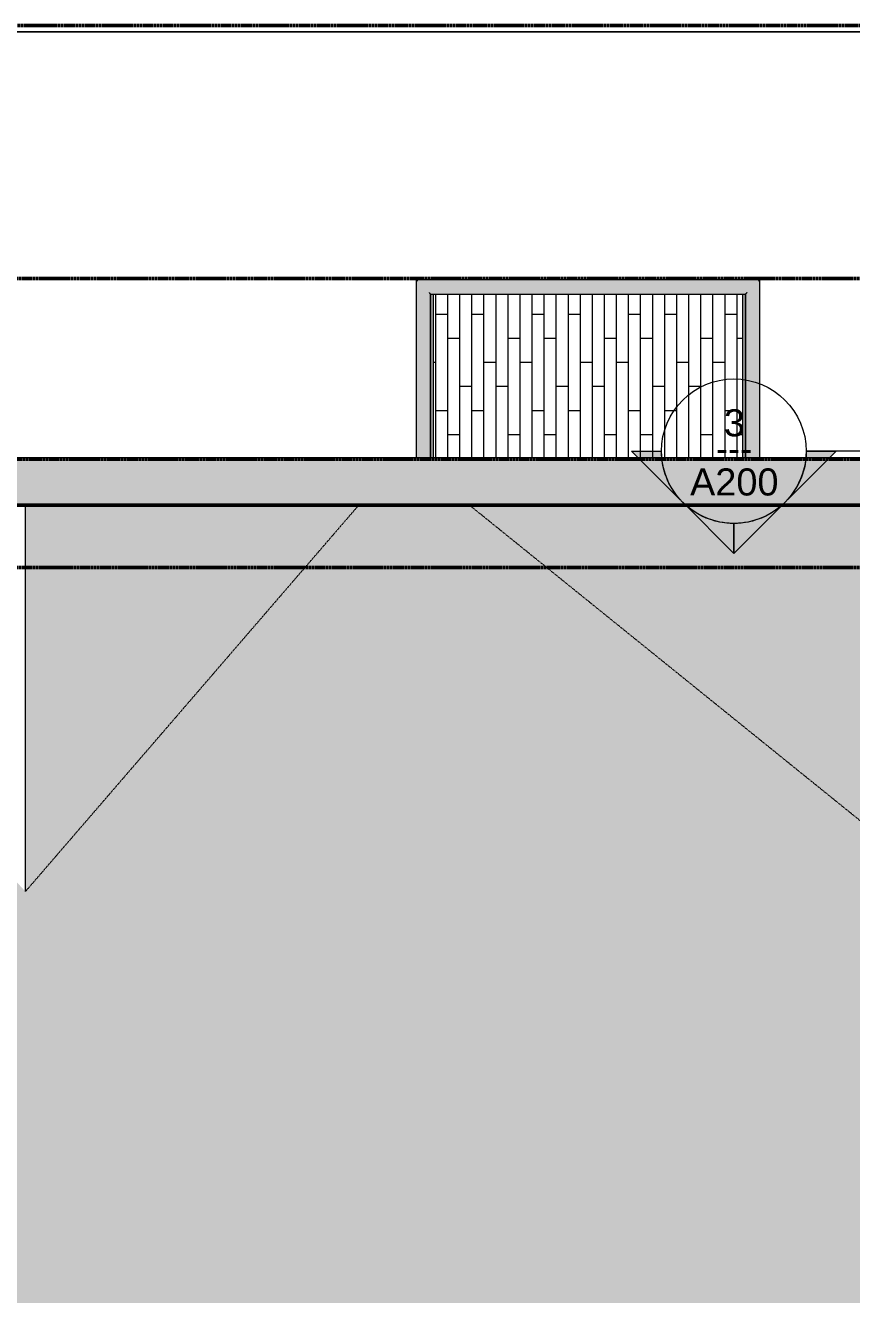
# Model space of a CAD drawing. Header units: inches. Extents: x -4250 to -935, y 9756 to 12395.
# Drawn here: x -3420.4 to -3146.2, y 11847.2 to 12268.7 of the extents above; entities that cross this region are included whole.
import ezdxf

# ---------------------------------------------------------------- set-up
doc = ezdxf.new("R2010")
doc.units = ezdxf.units.IN
doc.header["$MEASUREMENT"] = 0
doc.linetypes.add('Dash 1_16_', pattern=[0.125, 0.0625, -0.0625])
doc.linetypes.add('Double Dash 3_8_', pattern=[1, 0.375, -0.125, 0.125, -0.125, 0.125, -0.125])
for name, color, linetype, lineweight in [('0-1', 7, 'Continuous', 5), ('A-FLOR-HRAL', 11, 'Continuous', 9), ('A-FLOR-PATT-1', 8, 'Continuous', 9), ('A-ROOF', 132, 'Continuous', 13), ('A-ROOF-1', 8, 'Continuous', 5), ('A-ROOF-2', 132, 'Continuous', 5), ('A-ROOF-3', 7, 'Dash 1_16_', 9), ('A-WALL-2', 113, 'Continuous', 9), ('C-PROP-LINE', 91, 'Double Dash 3_8_', 50), ('C-TOPO', 7, 'Continuous', 9), ('G-ANNO-SYMB-2', 111, 'Continuous', 9)]:
    doc.layers.add(name, color=color, linetype=linetype, lineweight=lineweight)
doc.styles.add('Arial', font='arial.ttf', dxfattribs={"height": 9})
doc.styles.add('Century Gothic_1', font='ufonts.com_century-gothic.ttf', dxfattribs={"height": 9})

# ---------------------------------------------------------------- blocks, each defined once
blk = doc.blocks.new('CTR  - Topography_rvt-1-FLOOR PLAN - ROOF')
at = {"layer": 'C-TOPO'}
for p, q in [((-3397.05, 12266.59), (-3449.55, 12266.59)), ((-3449.55, 12266.59), (-3397.05, 12266.59)), ((-3339.31, 12266.59), (-3397.05, 12266.59)), ((-3397.05, 12266.59), (-3339.31, 12266.59)), ((-3264.04, 12266.59), (-3339.31, 12266.59)), ((-3339.31, 12266.59), (-3264.04, 12266.59)), ((-3212.9, 12266.59), (-3264.04, 12266.59)), ((-3264.04, 12266.59), (-3212.9, 12266.59)), ((-3193.88, 12266.59), (-3212.9, 12266.59)), ((-3212.9, 12266.59), (-3193.88, 12266.59)), ((-3128.02, 12266.59), (-3193.88, 12266.59)), ((-3193.88, 12266.59), (-3128.02, 12266.59))]:
    blk.add_line(p, q, dxfattribs=at)
blk = doc.blocks.new('Basic Wall _ EXT - FIBER CEMENT - SMALL - ___-2145929-FLOOR PLAN - ROOF')
at = {"layer": 'A-WALL-2'}
for points in [[(-3851.85, 12109.71), (-2076.8, 12109.72), (-2061.36, 12125.15), (-3867.29, 12125.15), (-3851.85, 12109.72)], [(-3851.63, 12109.49), (-2076.99, 12109.52), (-2076.86, 12109.71), (-3851.85, 12109.71), (-3851.63, 12109.5)], [(-3851.11, 12108.98), (-2077.49, 12109.02), (-2077.06, 12109.45), (-3851.59, 12109.45), (-3851.16, 12109.02)]]:
    blk.add_hatch(color=256, dxfattribs=at).paths.add_polyline_path(points, flags=0)
for p, q in [((-2061.36, 12125.15), (-3867.29, 12125.15)), ((-2076.8, 12109.71), (-3851.85, 12109.71)), ((-3851.63, 12109.49), (-2077.02, 12109.49)), ((-2077.53, 12108.98), (-3851.11, 12108.98))]:
    blk.add_line(p, q, dxfattribs=at)
blk = doc.blocks.new('Railing - Railing-2567699-FLOOR PLAN - ROOF')
at = {"layer": 'A-FLOR-HRAL'}
for points in [[(-3290.72, 12125.15), (-3290.25, 12125.15), (-3290.25, 12183.73), (-3290.72, 12184.19), (-3290.72, 12126.31)], [(-3177.15, 12183.73), (-3176.69, 12184.2), (-3290.71, 12184.19), (-3290.25, 12183.73), (-3180.93, 12183.73)], [(-3176.68, 12125.15), (-3176.67, 12125.15), (-3176.69, 12184.19), (-3177.15, 12183.73), (-3177.15, 12125.15), (-3176.69, 12125.15)], [(-3234.04, 12179.95), (-3180.93, 12179.95), (-3177.15, 12183.73), (-3290.25, 12183.73), (-3286.47, 12179.95), (-3267.56, 12179.95)], [(-3286.47, 12125.15), (-3286.47, 12179.95), (-3290.25, 12183.73), (-3290.25, 12125.15)], [(-3234.04, 12179.48), (-3181.38, 12179.49), (-3180.93, 12179.95), (-3286.47, 12179.95), (-3285.94, 12179.48), (-3267.56, 12179.48)], [(-3286, 12125.15), (-3286.02, 12179.49), (-3286.47, 12179.95), (-3286.46, 12125.15), (-3286.01, 12125.15)], [(-3181.4, 12125.15), (-3180.93, 12125.15), (-3180.93, 12179.95), (-3181.4, 12179.48), (-3181.4, 12132.2)], [(-3177.15, 12125.15), (-3177.15, 12183.73), (-3180.93, 12179.95), (-3180.93, 12125.15)]]:
    blk.add_hatch(color=256, dxfattribs=at).paths.add_polyline_path(points, flags=0)
for p, q in [((-3176.67, 12184.2), (-3290.72, 12184.2)), ((-3290.72, 12184.2), (-3290.72, 12125.15)), ((-3176.67, 12125.15), (-3176.67, 12184.2)), ((-3286, 12179.48), (-3181.4, 12179.48)), ((-3286, 12125.15), (-3286, 12179.48)), ((-3181.4, 12179.48), (-3181.4, 12125.15))]:
    blk.add_line(p, q, dxfattribs=at)
for points, knots in [([(-3290.72, 12184.2), (-3290.72, 12184.2), (-3290.72, 12184.19), (-3290.69, 12184.17), (-3290.66, 12184.14), (-3290.63, 12184.11), (-3290.61, 12184.08), (-3290.58, 12184.06), (-3290.54, 12184.02), (-3290.5, 12183.97), (-3290.46, 12183.94), (-3290.42, 12183.9), (-3290.35, 12183.83), (-3290.29, 12183.77), (-3290.25, 12183.73)], [0, 0, 0, 0, 0.166667, 0.25, 0.333333, 0.416667, 0.458333, 0.5, 0.583333, 0.666667, 0.708333, 0.75, 0.833333, 1, 1, 1, 1]), ([(-3176.67, 12184.2), (-3176.67, 12184.2), (-3176.68, 12184.19), (-3176.71, 12184.17), (-3176.74, 12184.14), (-3176.77, 12184.11), (-3176.79, 12184.08), (-3176.82, 12184.06), (-3176.86, 12184.02), (-3176.9, 12183.97), (-3176.94, 12183.94), (-3176.98, 12183.9), (-3177.04, 12183.83), (-3177.11, 12183.77), (-3177.15, 12183.73)], [0, 0, 0, 0, 0.166667, 0.25, 0.333333, 0.416667, 0.458333, 0.5, 0.583333, 0.666667, 0.708333, 0.75, 0.833333, 1, 1, 1, 1]), ([(-3286.47, 12179.95), (-3286.43, 12179.91), (-3286.37, 12179.85), (-3286.29, 12179.77), (-3286.24, 12179.72), (-3286.21, 12179.69), (-3286.18, 12179.65), (-3286.14, 12179.62), (-3286.12, 12179.59), (-3286.09, 12179.57), (-3286.06, 12179.54), (-3286.03, 12179.51), (-3286.01, 12179.49), (-3286, 12179.48), (-3286, 12179.48)], [0, 0, 0, 0, 0.166667, 0.25, 0.333333, 0.375, 0.416667, 0.5, 0.541667, 0.583333, 0.666667, 0.75, 0.833333, 1, 1, 1, 1]), ([(-3180.93, 12179.95), (-3180.97, 12179.91), (-3181.03, 12179.85), (-3181.11, 12179.77), (-3181.15, 12179.72), (-3181.19, 12179.69), (-3181.22, 12179.65), (-3181.25, 12179.62), (-3181.28, 12179.59), (-3181.31, 12179.57), (-3181.34, 12179.54), (-3181.36, 12179.51), (-3181.39, 12179.49), (-3181.4, 12179.48), (-3181.4, 12179.48)], [0, 0, 0, 0, 0.166667, 0.25, 0.333333, 0.375, 0.416667, 0.5, 0.541667, 0.583333, 0.666667, 0.75, 0.833333, 1, 1, 1, 1])]:
    blk.add_open_spline(points, degree=3, knots=knots, dxfattribs=at)
blk = doc.blocks.new('Walls 121 - Walls 1-2567715-FLOOR PLAN - ROOF')
at = {"layer": 'A-WALL-2'}
blk.add_hatch(color=256, dxfattribs=at).paths.add_polyline_path([(-3182.46, 12125.15), (-3181.46, 12125.15), (-3181.48, 12179.48), (-3182.46, 12179.48), (-3182.46, 12132.2)], flags=0)
for p, q in [((-3182.46, 12179.48), (-3182.46, 12125.15)), ((-3181.46, 12125.15), (-3181.46, 12179.48))]:
    blk.add_line(p, q, dxfattribs=at)
blk = doc.blocks.new('Walls 122 - Walls 1-2567730-FLOOR PLAN - ROOF')
at = {"layer": 'A-WALL-2'}
blk.add_hatch(color=256, dxfattribs=at).paths.add_polyline_path([(-3285.95, 12125.15), (-3284.95, 12125.15), (-3284.97, 12179.48), (-3285.95, 12179.48), (-3285.95, 12132.2)], flags=0)
for p, q in [((-3285.95, 12179.48), (-3285.95, 12125.15)), ((-3284.95, 12125.15), (-3284.95, 12179.48))]:
    blk.add_line(p, q, dxfattribs=at)
blk = doc.blocks.new('Family - ___-1878357-FLOOR PLAN - ROOF')
at = {"layer": 'C-PROP-LINE'}
for p, q in [((-3989.61, 12268.69), (-1926.88, 12268.69)), ((-3929.52, 12184.69), (-1926.88, 12184.69)), ((-3869.45, 12124.69), (-1926.88, 12124.69))]:
    blk.add_line(p, q, dxfattribs=at)
blk = doc.blocks.new('Family - ___-1878392-FLOOR PLAN - ROOF')
at = {"layer": 'C-PROP-LINE'}
blk.add_line((-3833.41, 12088.69), (-1926.88, 12088.69), dxfattribs=at)
blk = doc.blocks.new('Section - Section Head - Filled-22785-FLOOR PLAN - ROOF')
at = {"layer": 'G-ANNO-SYMB-2'}
h = blk.add_hatch(color=256, dxfattribs=at)
edge = h.paths.add_edge_path(flags=0)
edge.add_line((-0.4268, 0.1768), (-0.25, 0.3536))
edge.add_line((-0.25, 0.3536), (-0.25, 0.25))
edge.add_arc((-0.25, 0), 0.25, 90, 135)
h = blk.add_hatch(color=256, dxfattribs=at)
edge = h.paths.add_edge_path(flags=0)
edge.add_arc((-0.25, 0), 0.25, 45, 90)
edge.add_line((-0.25, 0.25), (-0.25, 0.3536))
edge.add_line((-0.25, 0.3536), (-0.0732, 0.1768))
h = blk.add_hatch(color=256, dxfattribs=at)
edge = h.paths.add_edge_path(flags=0)
edge.add_arc((-0.25, 0), 0.2503, 137.9216, 180)
edge.add_line((-0.5003, 0), (-0.6036, 0))
edge.add_line((-0.6036, 0), (-0.4358, 0.1678))
h = blk.add_hatch(color=256, dxfattribs=at)
edge = h.paths.add_edge_path(flags=0)
edge.add_line((-0.0642, 0.1678), (0.1036, 0))
edge.add_line((0.1036, 0), (0.0003, 0))
edge.add_arc((-0.25, 0), 0.2503, 0, 42.0784)
for p, q in [((-0.25, 0.3536), (-0.4268, 0.1768)), ((-0.25, 0.25), (-0.25, 0.3536)), ((-0.0732, 0.1768), (-0.25, 0.3536)), ((-0.25, 0.3536), (-0.25, 0.25)), ((-0.4358, 0.1678), (-0.6036, 0)), ((0.1036, 0), (-0.0642, 0.1678)), ((-0.6036, 0), (-0.5003, 0)), ((0.0003, 0), (0.1036, 0))]:
    blk.add_line(p, q, dxfattribs=at)
for centre, radius, start, end in [((-0.2503, 0), 0.25, 360, 180), ((-0.25, 0), 0.25, 90, 135), ((-0.25, 0), 0.25, 45, 90), ((-0.25, 0), 0.2503, 137.9216, 180), ((-0.25, 0), 0.2503, 0, 42.0784), ((-0.2503, 0), 0.25, 180, 360)]:
    blk.add_arc(centre, radius, start, end, dxfattribs=at)

msp = doc.modelspace()

# ---------------------------------------------------------------- hatches: boundary and pattern name
at = {"layer": 'A-FLOR-PATT-1'}
h = msp.add_hatch(dxfattribs=at)
h.set_pattern_fill('FP_20', color=256, style=0, pattern_type=2)
h.set_pattern_definition([(270, (-3952.234, 11076.839), (4, 2e-16), []), (0, (-3952.234, 11076.839), (8, 8), [4, -28]), (0, (-3948.234, 11060.839), (8, 8), [4, -28])])
h.paths.add_polyline_path([(-3286, 12125.15), (-3285.95, 12125.15), (-3285.96, 12179.48), (-3286, 12179.48), (-3286, 12132.2)], flags=0)
h.paths.add_polyline_path([(-3284.95, 12125.15), (-3182.46, 12125.15), (-3182.47, 12179.48), (-3284.95, 12179.48), (-3284.95, 12132.2)], flags=0)
h.paths.add_polyline_path([(-3181.46, 12125.15), (-3181.4, 12125.15), (-3181.4, 12179.48), (-3181.46, 12179.48), (-3181.46, 12132.2)], flags=0)
at = {"layer": 'A-ROOF-1'}
msp.add_hatch(color=256, dxfattribs=at).paths.add_polyline_path([(-3407.67, 11256.49), (-2077.02, 11256.49), (-2077.06, 11274.86), (-2077.53, 11310.43), (-2077.53, 11981.74), (-2337.64, 12108.98), (-2391.19, 12108.98), (-2512.41, 11981.08), (-2619.83, 12108.98), (-2651.58, 12108.98), (-2771.02, 11981.08), (-2926.26, 12108.98), (-2968.4, 12108.98), (-3114.24, 11981.08), (-3272.56, 12108.98), (-3310.15, 12108.98), (-3420.44, 11981.08), (-3537.29, 12108.98), (-3590.33, 12108.98), (-3851.11, 11981.74), (-3851.11, 11747.44), (-3489.62, 11747.44), (-3490.62, 11748.44), (-3407.67, 11748.44), (-3407.67, 11719.24), (-3202.37, 11719.24), (-3202.37, 11737.24), (-3071.87, 11737.24), (-3071.87, 11719.24), (-2797.15, 11719.24), (-2797.15, 11737.24), (-2736.67, 11737.24), (-2736.67, 11719.24), (-2639.95, 11719.24), (-2639.95, 11837.19), (-2522.7, 11837.19), (-2522.7, 11719.24), (-2506.29, 11719.24), (-2492.69, 11732.84), (-2442.84, 11682.99), (-2492.69, 11633.14), (-2506.29, 11646.74), (-2649.47, 11646.74), (-2649.47, 11628.74), (-2779.97, 11628.74), (-2779.97, 11646.74), (-3024.9, 11646.74), (-3024.9, 11628.74), (-3085.37, 11628.74), (-3085.37, 11646.74), (-3208.07, 11646.74), (-3208.07, 11628.74), (-3268.55, 11628.74), (-3268.55, 11646.74), (-3407.67, 11646.74), (-3407.67, 11264.72)], flags=0)
at = {"layer": 'A-ROOF-2'}
for points in [[(-3420.44, 11981.08), (-3310.15, 12108.98), (-3420.44, 12108.98), (-3420.44, 12043.48)], [(-3114.24, 11981.08), (-3114.24, 12108.98), (-3272.56, 12108.98), (-3133.49, 11996.63)]]:
    msp.add_hatch(color=256, dxfattribs=at).paths.add_polyline_path(points, flags=0)

# ---------------------------------------------------------------- linework, layer by layer
at = {"layer": 'A-ROOF'}
msp.add_line((-3420.44, 11981.08), (-3420.44, 12108.98), dxfattribs=at)
at = {"layer": 'A-ROOF-3'}
for p, q in [((-3310.15, 12108.98), (-3420.44, 11981.08)), ((-3114.24, 11981.08), (-3272.56, 12108.98))]:
    msp.add_line(p, q, dxfattribs=at)
at = {"layer": 'G-ANNO-SYMB-2'}
msp.add_line((-2582.98, 12127.31), (-3161.27, 12127.31), dxfattribs=at)

# ---------------------------------------------------------------- block references
at = {"layer": '0-1'}
msp.add_blockref('CTR  - Topography_rvt-1-FLOOR PLAN - ROOF', (0, 0), dxfattribs=at)
at = {"layer": 'A-FLOR-HRAL'}
msp.add_blockref('Railing - Railing-2567699-FLOOR PLAN - ROOF', (0, 0), dxfattribs=at)
at = {"layer": 'A-WALL-2'}
for name in ['Walls 122 - Walls 1-2567730-FLOOR PLAN - ROOF', 'Walls 121 - Walls 1-2567715-FLOOR PLAN - ROOF', 'Basic Wall _ EXT - FIBER CEMENT - SMALL - ___-2145929-FLOOR PLAN - ROOF']:
    msp.add_blockref(name, (0, 0), dxfattribs=at)
at = {"layer": 'C-PROP-LINE'}
for name in ['Family - ___-1878357-FLOOR PLAN - ROOF', 'Family - ___-1878392-FLOOR PLAN - ROOF']:
    msp.add_blockref(name, (0, 0), dxfattribs=at)
at = {"layer": 'G-ANNO-SYMB-2', "extrusion": (0, 0, -1), "xscale": 95.99999999999994, "yscale": 95.99999999999994, "zscale": 95.99999999999994, "rotation": 180}
msp.add_blockref('Section - Section Head - Filled-22785-FLOOR PLAN - ROOF', (3161.27, 12127.31), dxfattribs=at)

# ---------------------------------------------------------------- texts
at = {"layer": 'G-ANNO-SYMB-2', "char_height": 9, "attachment_point": 1}
for s, insert, width, style in [('3', (-3188.59, 12141.22), 8.484, 'Arial'), ('---', (-3191.24, 12132.72), 15.453, 'Century Gothic_1'), ('A200', (-3199.83, 12121.59), 35.754, 'Arial')]:
    msp.add_mtext(s, dxfattribs=dict(at, insert=insert, width=width, style=style))

doc.saveas('drawing.dxf')
